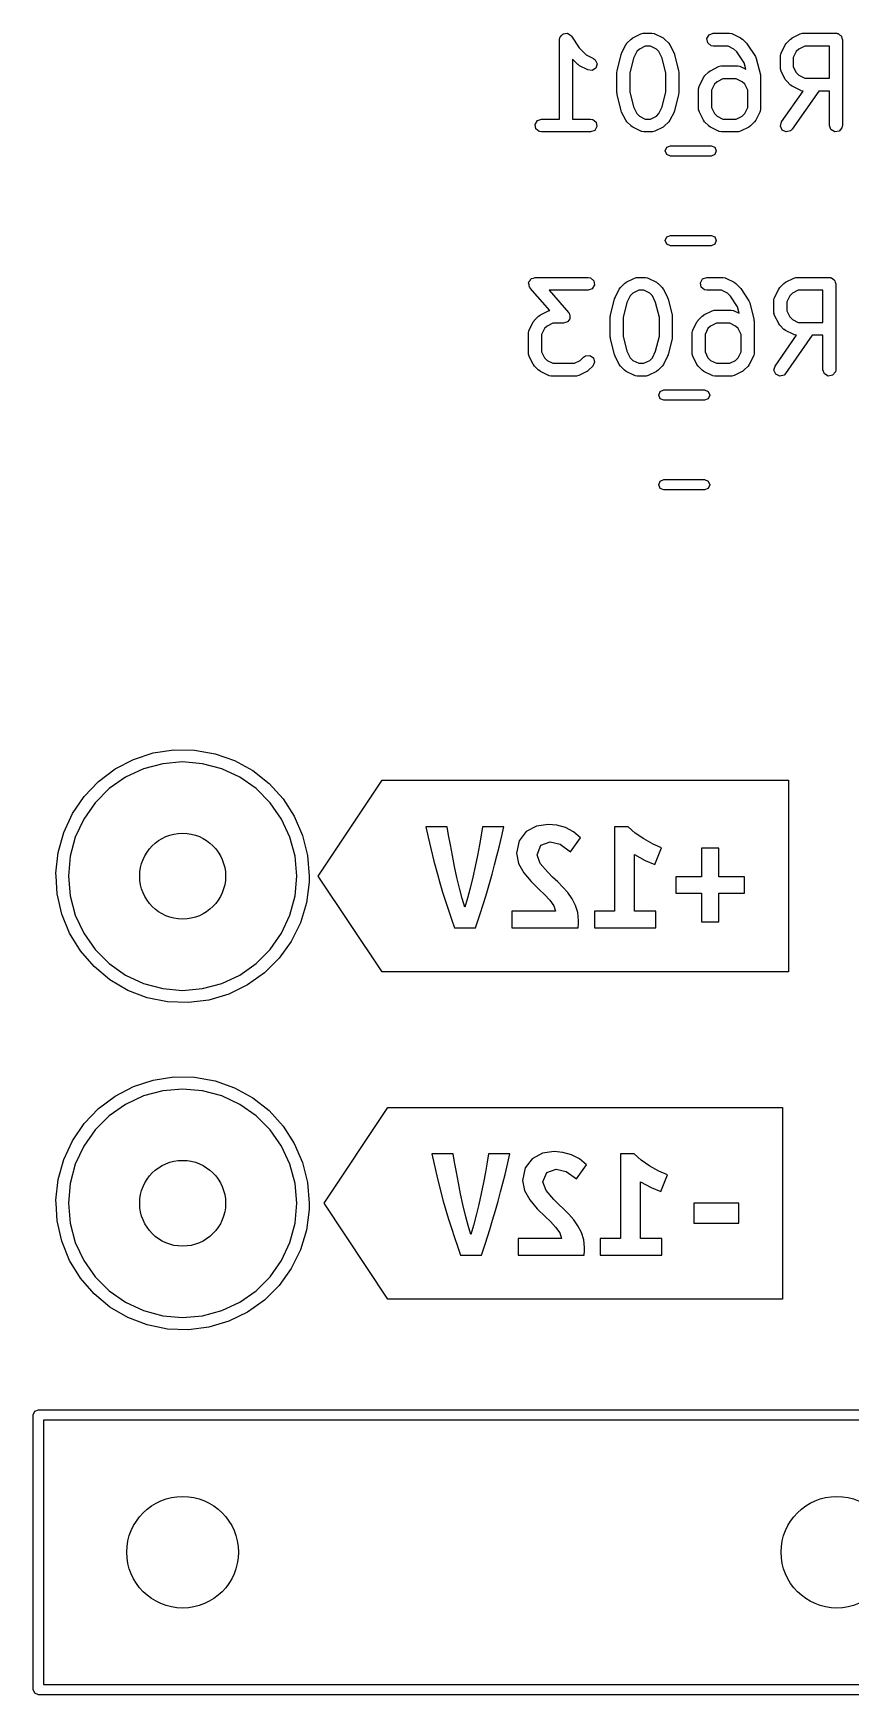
# Model space of a CAD drawing. Extents: x 109 to 192, y -153 to -42.
# Drawn here: x 110.02 to 119.54, y -153.04 to -133.69 of the extents above; entities that cross this region are included whole.
import ezdxf

# ---------------------------------------------------------------- set-up
doc = ezdxf.new("R2010")
doc.units = 0
doc.layers.add('BLACK', color=7, linetype='CONTINUOUS')

msp = doc.modelspace()

# ---------------------------------------------------------------- linework, layer by layer
at = {"layer": 'BLACK', "linetype": 'CONTINUOUS'}
for p, q in [((116.174, -133.719), (116.188, -133.703)), ((116.188, -133.703), (116.193, -133.702)), ((116.193, -133.702), (116.196, -133.699)), ((116.196, -133.699), (116.217, -133.697)), ((116.217, -133.697), (116.239, -133.694)), ((116.239, -133.694), (116.243, -133.696)), ((116.243, -133.696), (116.247, -133.696)), ((116.247, -133.696), (116.264, -133.708)), ((116.264, -133.708), (116.283, -133.719)), ((117.002, -133.748), (117.097, -133.7)), ((117.097, -133.7), (117.122, -133.693)), ((117.122, -133.693), (117.126, -133.694)), ((117.126, -133.694), (117.131, -133.693)), ((117.131, -133.693), (117.226, -133.693)), ((117.226, -133.693), (117.251, -133.697)), ((117.251, -133.697), (117.255, -133.7)), ((117.255, -133.7), (117.259, -133.7)), ((117.259, -133.7), (117.355, -133.748)), ((117.866, -133.755), (117.892, -133.71)), ((117.892, -133.71), (117.94, -133.693)), ((117.94, -133.693), (118.131, -133.693)), ((118.131, -133.693), (118.156, -133.697)), ((118.156, -133.697), (118.16, -133.7)), ((118.16, -133.7), (118.164, -133.7)), ((118.164, -133.7), (118.259, -133.748)), ((118.859, -133.748), (118.954, -133.7)), ((118.954, -133.7), (118.979, -133.693)), ((118.979, -133.693), (118.984, -133.694)), ((118.984, -133.694), (118.988, -133.693)), ((118.988, -133.693), (119.369, -133.693)), ((119.369, -133.693), (119.378, -133.694)), ((119.378, -133.694), (119.382, -133.694)), ((119.382, -133.694), (119.385, -133.695)), ((119.385, -133.695), (119.394, -133.697)), ((119.394, -133.697), (119.409, -133.71)), ((119.409, -133.71), (119.426, -133.719)), ((116.151, -133.768), (116.155, -133.742)), ((116.151, -134.693), (116.151, -133.768)), ((116.155, -133.742), (116.158, -133.739)), ((116.158, -133.739), (116.159, -133.734)), ((116.159, -133.734), (116.174, -133.719)), ((116.283, -133.719), (116.285, -133.723)), ((116.285, -133.723), (116.288, -133.726)), ((116.288, -133.726), (116.379, -133.863)), ((116.379, -133.863), (116.461, -133.944)), ((116.873, -133.925), (116.921, -133.829)), ((116.921, -133.829), (116.934, -133.811)), ((116.934, -133.811), (116.935, -133.81)), ((116.935, -133.81), (116.982, -133.762)), ((116.982, -133.762), (117.001, -133.749)), ((117.001, -133.749), (117.002, -133.748)), ((117.049, -133.907), (117.011, -133.984)), ((117.08, -133.877), (117.049, -133.907)), ((117.148, -133.843), (117.08, -133.877)), ((117.208, -133.843), (117.148, -133.843)), ((117.277, -133.877), (117.208, -133.843)), ((117.307, -133.907), (117.277, -133.877)), ((117.346, -133.984), (117.307, -133.907)), ((117.355, -133.748), (117.373, -133.761)), ((117.373, -133.761), (117.374, -133.762)), ((117.374, -133.762), (117.422, -133.81)), ((117.422, -133.81), (117.435, -133.828)), ((117.435, -133.828), (117.436, -133.829)), ((117.436, -133.829), (117.483, -133.925)), ((117.875, -133.805), (117.866, -133.755)), ((117.914, -133.838), (117.875, -133.805)), ((117.94, -133.843), (117.914, -133.838)), ((118.113, -133.843), (117.94, -133.843)), ((118.181, -133.877), (118.113, -133.843)), ((118.215, -133.911), (118.181, -133.877)), ((118.259, -133.748), (118.277, -133.761)), ((118.277, -133.761), (118.279, -133.762)), ((118.279, -133.762), (118.326, -133.81)), ((118.326, -133.81), (118.333, -133.819)), ((118.333, -133.819), (118.336, -133.821)), ((118.336, -133.821), (118.431, -133.964)), ((118.73, -133.925), (118.778, -133.829)), ((118.778, -133.829), (118.791, -133.811)), ((118.791, -133.811), (118.792, -133.81)), ((118.792, -133.81), (118.839, -133.762)), ((118.839, -133.762), (118.858, -133.749)), ((118.858, -133.749), (118.859, -133.748)), ((118.907, -133.907), (118.872, -133.976)), ((118.937, -133.877), (118.907, -133.907)), ((119.005, -133.843), (118.937, -133.877)), ((119.294, -133.843), (119.005, -133.843)), ((119.294, -134.216), (119.294, -133.843)), ((119.426, -133.719), (119.428, -133.726)), ((119.428, -133.726), (119.434, -133.73)), ((119.434, -133.73), (119.437, -133.749)), ((119.437, -133.749), (119.444, -133.768)), ((119.444, -133.768), (119.444, -134.768)), ((116.363, -134.059), (116.301, -133.996)), ((116.301, -133.996), (116.301, -134.693)), ((116.365, -134.059), (116.363, -134.059)), ((116.383, -134.073), (116.365, -134.059)), ((116.478, -134.12), (116.383, -134.073)), ((116.461, -133.944), (116.545, -133.986)), ((116.572, -134.098), (116.529, -134.126)), ((116.545, -133.986), (116.566, -134.002)), ((116.566, -134.002), (116.586, -134.049)), ((116.586, -134.049), (116.572, -134.098)), ((116.82, -134.13), (116.867, -133.94)), ((116.867, -133.94), (116.873, -133.928)), ((116.873, -133.928), (116.873, -133.925)), ((117.011, -133.984), (116.967, -134.158)), ((117.389, -134.158), (117.346, -133.984)), ((117.483, -133.925), (117.487, -133.937)), ((117.487, -133.937), (117.489, -133.94)), ((117.489, -133.94), (117.537, -134.13)), ((117.907, -134.129), (118.002, -134.081)), ((118.002, -134.081), (118.027, -134.074)), ((118.027, -134.074), (118.031, -134.075)), ((118.031, -134.075), (118.035, -134.074)), ((118.035, -134.074), (118.226, -134.074)), ((118.299, -134.036), (118.215, -133.911)), ((118.226, -134.074), (118.251, -134.078)), ((118.251, -134.078), (118.255, -134.081)), ((118.255, -134.081), (118.259, -134.081)), ((118.259, -134.081), (118.318, -134.111)), ((118.318, -134.111), (118.299, -134.036)), ((118.431, -133.964), (118.441, -133.987)), ((118.441, -133.987), (118.441, -133.987)), ((118.441, -133.987), (118.489, -134.178)), ((118.722, -133.958), (118.727, -133.932)), ((118.722, -134.101), (118.722, -133.958)), ((118.724, -134.105), (118.722, -134.101)), ((118.727, -133.932), (118.73, -133.929)), ((118.73, -133.929), (118.73, -133.925)), ((118.872, -133.976), (118.872, -134.083)), ((118.872, -134.083), (118.907, -134.152)), ((116.529, -134.126), (116.478, -134.12)), ((116.817, -134.149), (116.82, -134.134)), ((116.817, -134.387), (116.817, -134.149)), ((116.82, -134.134), (116.82, -134.13)), ((116.967, -134.158), (116.967, -134.377)), ((117.389, -134.377), (117.389, -134.158)), ((117.537, -134.13), (117.538, -134.145)), ((117.538, -134.145), (117.539, -134.149)), ((117.539, -134.149), (117.539, -134.387)), ((117.778, -134.305), (117.825, -134.21)), ((117.825, -134.21), (117.839, -134.192)), ((117.839, -134.191), (117.887, -134.143)), ((117.839, -134.192), (117.839, -134.191)), ((117.887, -134.143), (117.905, -134.13)), ((117.905, -134.13), (117.907, -134.129)), ((117.954, -134.288), (117.92, -134.357)), ((117.985, -134.258), (117.954, -134.288)), ((118.053, -134.224), (117.985, -134.258)), ((118.208, -134.224), (118.053, -134.224)), ((118.277, -134.258), (118.208, -134.224)), ((118.307, -134.288), (118.277, -134.258)), ((118.341, -134.357), (118.307, -134.288)), ((118.489, -134.178), (118.49, -134.193)), ((118.49, -134.193), (118.491, -134.196)), ((118.491, -134.196), (118.491, -134.577)), ((118.723, -134.109), (118.724, -134.105)), ((118.73, -134.134), (118.723, -134.109)), ((118.778, -134.23), (118.73, -134.134)), ((118.779, -134.231), (118.778, -134.23)), ((118.792, -134.249), (118.779, -134.231)), ((118.839, -134.297), (118.792, -134.249)), ((118.907, -134.152), (118.937, -134.182)), ((118.937, -134.182), (119.005, -134.216)), ((119.005, -134.216), (119.294, -134.216)), ((116.819, -134.39), (116.817, -134.387)), ((116.82, -134.405), (116.819, -134.39)), ((116.867, -134.595), (116.82, -134.405)), ((116.967, -134.377), (117.011, -134.551)), ((117.346, -134.551), (117.389, -134.377)), ((117.537, -134.405), (117.489, -134.595)), ((117.539, -134.387), (117.536, -134.401)), ((117.536, -134.401), (117.537, -134.405)), ((117.77, -134.339), (117.774, -134.313)), ((117.77, -134.577), (117.77, -134.339)), ((117.774, -134.313), (117.777, -134.31)), ((117.777, -134.31), (117.778, -134.305)), ((117.92, -134.357), (117.92, -134.559)), ((118.341, -134.559), (118.341, -134.357)), ((118.736, -134.725), (118.987, -134.366)), ((118.841, -134.297), (118.839, -134.297)), ((118.859, -134.311), (118.841, -134.297)), ((118.954, -134.358), (118.859, -134.311)), ((119.17, -134.366), (118.859, -134.811)), ((118.959, -134.359), (118.954, -134.358)), ((118.962, -134.362), (118.959, -134.359)), ((118.987, -134.366), (118.962, -134.362)), ((119.294, -134.366), (119.17, -134.366)), ((119.294, -134.768), (119.294, -134.366)), ((116.869, -134.598), (116.867, -134.595)), ((116.873, -134.611), (116.869, -134.598)), ((116.921, -134.706), (116.873, -134.611)), ((117.011, -134.551), (117.049, -134.628)), ((117.049, -134.628), (117.08, -134.658)), ((117.08, -134.658), (117.148, -134.693)), ((117.208, -134.693), (117.277, -134.658)), ((117.277, -134.658), (117.307, -134.628)), ((117.307, -134.628), (117.346, -134.551)), ((117.483, -134.611), (117.436, -134.706)), ((117.484, -134.607), (117.483, -134.611)), ((117.489, -134.595), (117.484, -134.607)), ((117.771, -134.581), (117.77, -134.577)), ((117.77, -134.586), (117.771, -134.581)), ((117.778, -134.611), (117.77, -134.586)), ((117.825, -134.706), (117.778, -134.611)), ((117.92, -134.559), (117.954, -134.628)), ((117.954, -134.628), (117.985, -134.658)), ((117.985, -134.658), (118.053, -134.693)), ((118.208, -134.693), (118.277, -134.658)), ((118.277, -134.658), (118.307, -134.628)), ((118.307, -134.628), (118.341, -134.559)), ((118.483, -134.611), (118.436, -134.706)), ((118.484, -134.606), (118.483, -134.611)), ((118.487, -134.603), (118.484, -134.606)), ((118.491, -134.577), (118.487, -134.603)), ((115.866, -134.755), (115.892, -134.71)), ((115.875, -134.805), (115.866, -134.755)), ((115.914, -134.838), (115.875, -134.805)), ((115.892, -134.71), (115.94, -134.693)), ((115.94, -134.843), (115.914, -134.838)), ((115.94, -134.693), (116.151, -134.693)), ((116.512, -134.843), (115.94, -134.843)), ((116.301, -134.693), (116.512, -134.693)), ((116.512, -134.693), (116.537, -134.697)), ((116.56, -134.825), (116.512, -134.843)), ((116.537, -134.697), (116.576, -134.73)), ((116.585, -134.781), (116.56, -134.825)), ((116.576, -134.73), (116.585, -134.781)), ((116.922, -134.707), (116.921, -134.706)), ((116.935, -134.725), (116.922, -134.707)), ((116.982, -134.773), (116.935, -134.725)), ((116.984, -134.774), (116.982, -134.773)), ((117.002, -134.787), (116.984, -134.774)), ((117.097, -134.835), (117.002, -134.787)), ((117.101, -134.835), (117.097, -134.835)), ((117.105, -134.838), (117.101, -134.835)), ((117.131, -134.843), (117.105, -134.838)), ((117.226, -134.843), (117.131, -134.843)), ((117.148, -134.693), (117.208, -134.693)), ((117.23, -134.841), (117.226, -134.843)), ((117.234, -134.842), (117.23, -134.841)), ((117.259, -134.835), (117.234, -134.842)), ((117.355, -134.787), (117.259, -134.835)), ((117.356, -134.786), (117.355, -134.787)), ((117.374, -134.773), (117.356, -134.786)), ((117.422, -134.725), (117.374, -134.773)), ((117.436, -134.706), (117.422, -134.724)), ((117.422, -134.724), (117.422, -134.725)), ((117.827, -134.707), (117.825, -134.706)), ((117.839, -134.725), (117.827, -134.707)), ((117.887, -134.773), (117.839, -134.725)), ((117.889, -134.774), (117.887, -134.773)), ((117.907, -134.787), (117.889, -134.774)), ((118.002, -134.835), (117.907, -134.787)), ((118.006, -134.835), (118.002, -134.835)), ((118.01, -134.838), (118.006, -134.835)), ((118.035, -134.843), (118.01, -134.838)), ((118.226, -134.843), (118.035, -134.843)), ((118.053, -134.693), (118.208, -134.693)), ((118.23, -134.841), (118.226, -134.843)), ((118.234, -134.842), (118.23, -134.841)), ((118.259, -134.835), (118.234, -134.842)), ((118.355, -134.787), (118.259, -134.835)), ((118.356, -134.786), (118.355, -134.787)), ((118.374, -134.773), (118.356, -134.786)), ((118.422, -134.725), (118.374, -134.773)), ((118.436, -134.706), (118.422, -134.724)), ((118.422, -134.724), (118.422, -134.725)), ((118.723, -134.774), (118.736, -134.725)), ((118.744, -134.821), (118.723, -134.774)), ((118.791, -134.842), (118.744, -134.821)), ((118.84, -134.829), (118.791, -134.842)), ((118.859, -134.811), (118.84, -134.829)), ((119.311, -134.816), (119.294, -134.768)), ((119.356, -134.841), (119.311, -134.816)), ((119.406, -134.833), (119.356, -134.841)), ((119.439, -134.793), (119.406, -134.833)), ((119.444, -134.768), (119.439, -134.793)), ((117.381, -135.063), (117.399, -135.02)), ((117.399, -135.105), (117.381, -135.063)), ((117.399, -135.02), (117.441, -135.003)), ((117.441, -135.003), (117.915, -135.003)), ((117.915, -135.003), (117.958, -135.02)), ((117.958, -135.02), (117.975, -135.063)), ((117.975, -135.063), (117.958, -135.105)), ((117.441, -135.123), (117.399, -135.105)), ((117.915, -135.123), (117.441, -135.123)), ((117.958, -135.105), (117.915, -135.123)), ((117.381, -136.108), (117.399, -136.065)), ((117.399, -136.15), (117.381, -136.108)), ((117.399, -136.065), (117.441, -136.048)), ((117.441, -136.168), (117.399, -136.15)), ((117.441, -136.048), (117.915, -136.048)), ((117.915, -136.168), (117.441, -136.168)), ((117.915, -136.048), (117.958, -136.065)), ((117.958, -136.15), (117.915, -136.168)), ((117.958, -136.065), (117.975, -136.108)), ((117.975, -136.108), (117.958, -136.15)), ((115.79, -136.599), (115.793, -136.594)), ((115.794, -136.619), (115.79, -136.599)), ((115.793, -136.588), (115.806, -136.572)), ((115.793, -136.594), (115.793, -136.588)), ((115.806, -136.572), (115.816, -136.555)), ((115.816, -136.555), (115.821, -136.553)), ((115.821, -136.553), (115.825, -136.548)), ((115.825, -136.548), (115.845, -136.544)), ((115.845, -136.544), (115.864, -136.537)), ((115.864, -136.537), (116.483, -136.537)), ((116.483, -136.537), (116.509, -136.542)), ((116.509, -136.542), (116.548, -136.575)), ((116.548, -136.575), (116.557, -136.625)), ((116.858, -136.655), (116.906, -136.607)), ((116.906, -136.607), (116.924, -136.594)), ((116.924, -136.594), (116.926, -136.593)), ((116.926, -136.593), (117.021, -136.545)), ((117.021, -136.545), (117.046, -136.538)), ((117.046, -136.538), (117.05, -136.539)), ((117.05, -136.539), (117.054, -136.537)), ((117.054, -136.537), (117.15, -136.537)), ((117.15, -136.537), (117.175, -136.542)), ((117.175, -136.542), (117.179, -136.545)), ((117.179, -136.545), (117.183, -136.545)), ((117.183, -136.545), (117.278, -136.593)), ((117.278, -136.593), (117.296, -136.606)), ((117.296, -136.606), (117.298, -136.607)), ((117.298, -136.607), (117.346, -136.655)), ((117.79, -136.599), (117.816, -136.555)), ((117.799, -136.65), (117.79, -136.599)), ((117.816, -136.555), (117.864, -136.537)), ((117.864, -136.537), (118.054, -136.537)), ((118.054, -136.537), (118.08, -136.542)), ((118.08, -136.542), (118.083, -136.545)), ((118.083, -136.545), (118.088, -136.545)), ((118.088, -136.545), (118.183, -136.593)), ((118.183, -136.593), (118.201, -136.606)), ((118.201, -136.606), (118.203, -136.607)), ((118.203, -136.607), (118.25, -136.655)), ((118.716, -136.655), (118.763, -136.607)), ((118.763, -136.607), (118.782, -136.594)), ((118.782, -136.594), (118.783, -136.593)), ((118.783, -136.593), (118.878, -136.545)), ((118.878, -136.545), (118.903, -136.538)), ((118.903, -136.538), (118.907, -136.539)), ((118.907, -136.539), (118.912, -136.537)), ((118.912, -136.537), (119.292, -136.537)), ((119.292, -136.537), (119.302, -136.539)), ((119.302, -136.539), (119.305, -136.539)), ((119.305, -136.539), (119.308, -136.54)), ((119.308, -136.54), (119.318, -136.542)), ((119.318, -136.542), (119.333, -136.554)), ((119.333, -136.554), (119.35, -136.564)), ((119.35, -136.564), (119.352, -136.571)), ((119.352, -136.571), (119.357, -136.575)), ((119.357, -136.575), (119.361, -136.594)), ((119.361, -136.594), (119.367, -136.612)), ((119.367, -136.612), (119.367, -137.612)), ((115.794, -136.639), (115.794, -136.619)), ((115.798, -136.647), (115.794, -136.639)), ((115.799, -136.65), (115.798, -136.647)), ((115.802, -136.652), (115.799, -136.65)), ((115.807, -136.662), (115.802, -136.652)), ((116.035, -136.922), (115.807, -136.662)), ((116.483, -136.687), (116.029, -136.687)), ((116.029, -136.687), (116.254, -136.944)), ((116.531, -136.67), (116.483, -136.687)), ((116.557, -136.625), (116.531, -136.67)), ((116.744, -136.975), (116.791, -136.785)), ((116.791, -136.785), (116.796, -136.773)), ((116.796, -136.773), (116.797, -136.769)), ((116.797, -136.769), (116.844, -136.674)), ((116.844, -136.674), (116.858, -136.656)), ((116.858, -136.656), (116.858, -136.655)), ((116.973, -136.752), (116.935, -136.829)), ((117.004, -136.722), (116.973, -136.752)), ((117.072, -136.687), (117.004, -136.722)), ((117.132, -136.687), (117.072, -136.687)), ((117.2, -136.722), (117.132, -136.687)), ((117.231, -136.752), (117.2, -136.722)), ((117.269, -136.829), (117.231, -136.752)), ((117.346, -136.655), (117.358, -136.673)), ((117.358, -136.673), (117.36, -136.674)), ((117.36, -136.674), (117.407, -136.769)), ((117.407, -136.769), (117.411, -136.782)), ((117.411, -136.782), (117.413, -136.785)), ((117.413, -136.785), (117.46, -136.975)), ((117.838, -136.683), (117.799, -136.65)), ((117.864, -136.687), (117.838, -136.683)), ((118.037, -136.687), (117.864, -136.687)), ((118.105, -136.722), (118.037, -136.687)), ((118.139, -136.755), (118.105, -136.722)), ((118.223, -136.881), (118.139, -136.755)), ((118.25, -136.655), (118.257, -136.664)), ((118.257, -136.664), (118.26, -136.666)), ((118.26, -136.666), (118.355, -136.809)), ((118.355, -136.809), (118.365, -136.832)), ((118.646, -136.803), (118.651, -136.777)), ((118.646, -136.946), (118.646, -136.803)), ((118.651, -136.777), (118.653, -136.774)), ((118.653, -136.774), (118.654, -136.769)), ((118.654, -136.769), (118.702, -136.674)), ((118.702, -136.674), (118.715, -136.656)), ((118.715, -136.656), (118.716, -136.655)), ((118.83, -136.752), (118.796, -136.821)), ((118.861, -136.722), (118.83, -136.752)), ((118.929, -136.687), (118.861, -136.722)), ((119.217, -136.687), (118.929, -136.687)), ((119.217, -137.061), (119.217, -136.687)), ((115.858, -137.036), (115.906, -136.988)), ((115.906, -136.988), (115.924, -136.975)), ((115.924, -136.975), (115.926, -136.974)), ((115.926, -136.974), (116.021, -136.926)), ((116.021, -136.926), (116.035, -136.922)), ((116.254, -136.944), (116.26, -136.954)), ((116.26, -136.954), (116.262, -136.956)), ((116.262, -136.956), (116.263, -136.959)), ((116.263, -136.959), (116.267, -136.966)), ((116.267, -136.966), (116.268, -136.986)), ((116.268, -136.986), (116.271, -137.006)), ((116.741, -136.993), (116.744, -136.979)), ((116.741, -137.231), (116.741, -136.993)), ((116.744, -136.979), (116.744, -136.975)), ((116.935, -136.829), (116.891, -137.003)), ((116.891, -137.003), (116.891, -137.222)), ((117.313, -137.003), (117.269, -136.829)), ((117.313, -137.222), (117.313, -137.003)), ((117.46, -136.975), (117.462, -136.99)), ((117.462, -136.99), (117.463, -136.993)), ((117.463, -136.993), (117.463, -137.231)), ((117.763, -137.036), (117.811, -136.988)), ((117.811, -136.988), (117.829, -136.975)), ((117.829, -136.975), (117.83, -136.974)), ((117.83, -136.974), (117.926, -136.926)), ((117.926, -136.926), (117.951, -136.919)), ((117.951, -136.919), (117.955, -136.92)), ((117.955, -136.92), (117.959, -136.918)), ((117.959, -136.918), (118.15, -136.918)), ((118.15, -136.918), (118.175, -136.923)), ((118.175, -136.923), (118.179, -136.926)), ((118.179, -136.926), (118.183, -136.926)), ((118.183, -136.926), (118.241, -136.955)), ((118.241, -136.955), (118.223, -136.881)), ((118.365, -136.832), (118.365, -136.832)), ((118.365, -136.832), (118.413, -137.023)), ((118.648, -136.95), (118.646, -136.946)), ((118.647, -136.954), (118.648, -136.95)), ((118.654, -136.979), (118.647, -136.954)), ((118.702, -137.074), (118.654, -136.979)), ((118.796, -136.821), (118.796, -136.928)), ((118.796, -136.928), (118.83, -136.997)), ((118.83, -136.997), (118.861, -137.027)), ((115.789, -137.184), (115.793, -137.158)), ((115.789, -137.422), (115.789, -137.184)), ((115.793, -137.158), (115.796, -137.155)), ((115.796, -137.155), (115.797, -137.15)), ((115.797, -137.15), (115.844, -137.055)), ((115.844, -137.055), (115.858, -137.037)), ((115.858, -137.037), (115.858, -137.036)), ((115.973, -137.133), (115.939, -137.202)), ((116.004, -137.103), (115.973, -137.133)), ((116.072, -137.068), (116.004, -137.103)), ((116.197, -137.068), (116.072, -137.068)), ((116.216, -137.061), (116.197, -137.068)), ((116.236, -137.057), (116.216, -137.061)), ((116.24, -137.053), (116.236, -137.057)), ((116.245, -137.051), (116.24, -137.053)), ((116.256, -137.033), (116.245, -137.051)), ((116.268, -137.018), (116.256, -137.033)), ((116.271, -137.006), (116.268, -137.012)), ((116.268, -137.012), (116.268, -137.018)), ((117.694, -137.184), (117.698, -137.158)), ((117.694, -137.422), (117.694, -137.184)), ((117.698, -137.158), (117.701, -137.155)), ((117.701, -137.155), (117.702, -137.15)), ((117.702, -137.15), (117.749, -137.055)), ((117.749, -137.055), (117.763, -137.037)), ((117.763, -137.037), (117.763, -137.036)), ((117.878, -137.133), (117.844, -137.202)), ((117.908, -137.103), (117.878, -137.133)), ((117.977, -137.068), (117.908, -137.103)), ((118.132, -137.068), (117.977, -137.068)), ((118.2, -137.103), (118.132, -137.068)), ((118.231, -137.133), (118.2, -137.103)), ((118.265, -137.202), (118.231, -137.133)), ((118.413, -137.023), (118.414, -137.038)), ((118.414, -137.038), (118.415, -137.041)), ((118.415, -137.041), (118.415, -137.422)), ((118.703, -137.076), (118.702, -137.074)), ((118.716, -137.094), (118.703, -137.076)), ((118.763, -137.142), (118.716, -137.094)), ((118.765, -137.142), (118.763, -137.142)), ((118.783, -137.156), (118.765, -137.142)), ((118.878, -137.203), (118.783, -137.156)), ((118.861, -137.027), (118.929, -137.061)), ((118.929, -137.061), (119.217, -137.061)), ((115.939, -137.202), (115.939, -137.404)), ((116.742, -137.235), (116.741, -137.231)), ((116.744, -137.25), (116.742, -137.235)), ((116.791, -137.44), (116.744, -137.25)), ((116.891, -137.222), (116.935, -137.396)), ((117.269, -137.396), (117.313, -137.222)), ((117.46, -137.25), (117.413, -137.44)), ((117.463, -137.231), (117.46, -137.246)), ((117.46, -137.246), (117.46, -137.25)), ((117.844, -137.202), (117.844, -137.404)), ((118.265, -137.404), (118.265, -137.202)), ((118.66, -137.569), (118.91, -137.211)), ((119.093, -137.211), (118.782, -137.655)), ((118.882, -137.204), (118.878, -137.203)), ((118.886, -137.207), (118.882, -137.204)), ((118.91, -137.211), (118.886, -137.207)), ((119.217, -137.211), (119.093, -137.211)), ((119.217, -137.612), (119.217, -137.211)), ((115.79, -137.426), (115.789, -137.422)), ((115.789, -137.43), (115.79, -137.426)), ((115.797, -137.455), (115.789, -137.43)), ((115.844, -137.551), (115.797, -137.455)), ((115.846, -137.552), (115.844, -137.551)), ((115.858, -137.57), (115.846, -137.552)), ((115.906, -137.618), (115.858, -137.57)), ((115.939, -137.404), (115.973, -137.473)), ((115.973, -137.473), (116.004, -137.503)), ((116.004, -137.503), (116.072, -137.537)), ((116.072, -137.537), (116.322, -137.537)), ((116.322, -137.537), (116.391, -137.503)), ((116.391, -137.503), (116.43, -137.464)), ((116.43, -137.464), (116.451, -137.449)), ((116.451, -137.449), (116.502, -137.445)), ((116.536, -137.57), (116.488, -137.618)), ((116.502, -137.445), (116.544, -137.474)), ((116.558, -137.524), (116.536, -137.57)), ((116.544, -137.474), (116.558, -137.524)), ((116.793, -137.443), (116.791, -137.44)), ((116.797, -137.455), (116.793, -137.443)), ((116.844, -137.551), (116.797, -137.455)), ((116.846, -137.552), (116.844, -137.551)), ((116.858, -137.57), (116.846, -137.552)), ((116.906, -137.618), (116.858, -137.57)), ((116.935, -137.396), (116.973, -137.473)), ((116.973, -137.473), (117.004, -137.503)), ((117.004, -137.503), (117.072, -137.537)), ((117.072, -137.537), (117.132, -137.537)), ((117.132, -137.537), (117.2, -137.503)), ((117.2, -137.503), (117.231, -137.473)), ((117.231, -137.473), (117.269, -137.396)), ((117.346, -137.57), (117.298, -137.618)), ((117.36, -137.551), (117.346, -137.569)), ((117.346, -137.569), (117.346, -137.57)), ((117.407, -137.455), (117.36, -137.551)), ((117.408, -137.452), (117.407, -137.455)), ((117.413, -137.44), (117.408, -137.452)), ((117.695, -137.426), (117.694, -137.422)), ((117.694, -137.43), (117.695, -137.426)), ((117.702, -137.455), (117.694, -137.43)), ((117.749, -137.551), (117.702, -137.455)), ((117.75, -137.552), (117.749, -137.551)), ((117.763, -137.57), (117.75, -137.552)), ((117.811, -137.618), (117.763, -137.57)), ((117.844, -137.404), (117.878, -137.473)), ((117.878, -137.473), (117.908, -137.503)), ((117.908, -137.503), (117.977, -137.537)), ((117.977, -137.537), (118.132, -137.537)), ((118.132, -137.537), (118.2, -137.503)), ((118.2, -137.503), (118.231, -137.473)), ((118.231, -137.473), (118.265, -137.404)), ((118.346, -137.57), (118.298, -137.618)), ((118.36, -137.551), (118.346, -137.569)), ((118.346, -137.569), (118.346, -137.57)), ((118.407, -137.455), (118.36, -137.551)), ((118.408, -137.451), (118.407, -137.455)), ((118.411, -137.448), (118.408, -137.451)), ((118.415, -137.422), (118.411, -137.448)), ((118.646, -137.619), (118.66, -137.569)), ((115.908, -137.618), (115.906, -137.618)), ((115.926, -137.632), (115.908, -137.618)), ((116.021, -137.679), (115.926, -137.632)), ((116.025, -137.68), (116.021, -137.679)), ((116.029, -137.683), (116.025, -137.68)), ((116.054, -137.687), (116.029, -137.683)), ((116.34, -137.687), (116.054, -137.687)), ((116.344, -137.686), (116.34, -137.687)), ((116.349, -137.687), (116.344, -137.686)), ((116.374, -137.679), (116.349, -137.687)), ((116.469, -137.632), (116.374, -137.679)), ((116.47, -137.631), (116.469, -137.632)), ((116.488, -137.618), (116.47, -137.631)), ((116.908, -137.618), (116.906, -137.618)), ((116.926, -137.632), (116.908, -137.618)), ((117.021, -137.679), (116.926, -137.632)), ((117.025, -137.68), (117.021, -137.679)), ((117.029, -137.683), (117.025, -137.68)), ((117.054, -137.687), (117.029, -137.683)), ((117.15, -137.687), (117.054, -137.687)), ((117.154, -137.686), (117.15, -137.687)), ((117.158, -137.687), (117.154, -137.686)), ((117.183, -137.679), (117.158, -137.687)), ((117.278, -137.632), (117.183, -137.679)), ((117.28, -137.631), (117.278, -137.632)), ((117.298, -137.618), (117.28, -137.631)), ((117.812, -137.618), (117.811, -137.618)), ((117.83, -137.632), (117.812, -137.618)), ((117.926, -137.679), (117.83, -137.632)), ((117.93, -137.68), (117.926, -137.679)), ((117.933, -137.683), (117.93, -137.68)), ((117.959, -137.687), (117.933, -137.683)), ((118.15, -137.687), (117.959, -137.687)), ((118.154, -137.686), (118.15, -137.687)), ((118.158, -137.687), (118.154, -137.686)), ((118.183, -137.679), (118.158, -137.687)), ((118.278, -137.632), (118.183, -137.679)), ((118.28, -137.631), (118.278, -137.632)), ((118.298, -137.618), (118.28, -137.631)), ((118.668, -137.665), (118.646, -137.619)), ((118.715, -137.687), (118.668, -137.665)), ((118.764, -137.674), (118.715, -137.687)), ((118.782, -137.655), (118.764, -137.674)), ((119.235, -137.661), (119.217, -137.612)), ((119.279, -137.686), (119.235, -137.661)), ((119.33, -137.677), (119.279, -137.686)), ((119.363, -137.638), (119.33, -137.677)), ((119.367, -137.612), (119.363, -137.638)), ((117.305, -137.907), (117.322, -137.865)), ((117.322, -137.95), (117.305, -137.907)), ((117.322, -137.865), (117.365, -137.847)), ((117.365, -137.968), (117.322, -137.95)), ((117.365, -137.847), (117.839, -137.847)), ((117.839, -137.968), (117.365, -137.968)), ((117.839, -137.847), (117.882, -137.865)), ((117.882, -137.95), (117.839, -137.968)), ((117.882, -137.865), (117.899, -137.907)), ((117.899, -137.907), (117.882, -137.95)), ((117.305, -138.952), (117.322, -138.91)), ((117.322, -138.91), (117.365, -138.892)), ((117.365, -138.892), (117.839, -138.892)), ((117.839, -138.892), (117.882, -138.91)), ((117.882, -138.91), (117.899, -138.952)), ((117.322, -138.995), (117.305, -138.952)), ((117.365, -139.012), (117.322, -138.995)), ((117.839, -139.012), (117.365, -139.012)), ((117.882, -138.995), (117.839, -139.012)), ((117.899, -138.952), (117.882, -138.995)), ((110.974, -142.262), (111.188, -142.15)), ((111.188, -142.15), (111.418, -142.075)), ((111.529, -142.2), (111.305, -142.26)), ((111.418, -142.075), (111.657, -142.039)), ((111.76, -142.18), (111.529, -142.2)), ((111.657, -142.039), (111.899, -142.042)), ((111.991, -142.2), (111.76, -142.18)), ((111.899, -142.042), (112.137, -142.084)), ((112.215, -142.26), (111.991, -142.2)), ((112.137, -142.084), (112.365, -142.165)), ((112.365, -142.165), (112.576, -142.281)), ((110.614, -142.582), (110.781, -142.407)), ((110.781, -142.407), (110.974, -142.262)), ((111.095, -142.358), (110.905, -142.491)), ((111.305, -142.26), (111.095, -142.358)), ((112.425, -142.358), (112.215, -142.26)), ((112.615, -142.491), (112.425, -142.358)), ((112.576, -142.281), (112.766, -142.431)), ((113.338, -143.51), (114.082, -142.394)), ((114.082, -142.394), (118.818, -142.394)), ((118.818, -142.394), (118.818, -144.626)), ((110.477, -142.781), (110.614, -142.582)), ((110.905, -142.491), (110.741, -142.655)), ((112.779, -142.655), (112.615, -142.491)), ((112.766, -142.431), (112.929, -142.61)), ((112.929, -142.61), (113.06, -142.813)), ((110.376, -143.001), (110.477, -142.781)), ((110.741, -142.655), (110.608, -142.845)), ((112.912, -142.845), (112.779, -142.655)), ((110.311, -143.234), (110.376, -143.001)), ((110.608, -142.845), (110.51, -143.055)), ((113.01, -143.055), (112.912, -142.845)), ((113.06, -142.813), (113.156, -143.035)), ((114.84, -142.934), (114.594, -142.934)), ((114.594, -142.934), (114.62, -143.055)), ((114.857, -143.033), (114.84, -142.934)), ((115.252, -142.934), (115.237, -143.033)), ((115.499, -142.934), (115.252, -142.934)), ((115.477, -143.04), (115.499, -142.934)), ((115.762, -142.991), (115.68, -143.097)), ((115.88, -142.928), (115.762, -142.991)), ((116.019, -142.907), (115.88, -142.928)), ((116.119, -142.917), (116.019, -142.907)), ((116.218, -142.945), (116.119, -142.917)), ((116.312, -142.994), (116.218, -142.945)), ((116.395, -143.063), (116.312, -142.994)), ((116.949, -142.934), (116.789, -142.934)), ((116.789, -142.934), (116.789, -143.919)), ((117.031, -143.008), (116.949, -142.934)), ((110.51, -143.055), (110.45, -143.279)), ((113.07, -143.279), (113.01, -143.055)), ((113.156, -143.035), (113.215, -143.269)), ((114.62, -143.055), (114.651, -143.189)), ((114.651, -143.189), (114.686, -143.334)), ((114.878, -143.147), (114.857, -143.033)), ((114.902, -143.271), (114.878, -143.147)), ((115.217, -143.146), (115.193, -143.269)), ((115.237, -143.033), (115.217, -143.146)), ((115.421, -143.274), (115.446, -143.174)), ((115.446, -143.174), (115.477, -143.04)), ((115.68, -143.097), (115.65, -143.244)), ((115.888, -143.261), (115.932, -143.15)), ((115.932, -143.15), (116.042, -143.111)), ((116.042, -143.111), (116.158, -143.138)), ((116.158, -143.138), (116.278, -143.227)), ((116.278, -143.227), (116.395, -143.063)), ((117.132, -143.077), (117.031, -143.008)), ((117.239, -143.136), (117.132, -143.077)), ((117.338, -143.179), (117.239, -143.136)), ((117.261, -143.374), (117.338, -143.179)), ((117.804, -143.185), (117.804, -143.517)), ((118.006, -143.185), (117.804, -143.185)), ((118.006, -143.517), (118.006, -143.185)), ((110.285, -143.474), (110.311, -143.234)), ((110.45, -143.279), (110.43, -143.51)), ((113.09, -143.51), (113.07, -143.279)), ((113.215, -143.269), (113.235, -143.51)), ((114.686, -143.334), (114.727, -143.485)), ((114.928, -143.398), (114.902, -143.271)), ((115.193, -143.269), (115.167, -143.396)), ((115.364, -143.485), (115.393, -143.377)), ((115.393, -143.377), (115.421, -143.274)), ((115.65, -143.244), (115.673, -143.361)), ((115.673, -143.361), (115.734, -143.471)), ((115.923, -143.362), (115.888, -143.261)), ((116.013, -143.465), (115.923, -143.362)), ((117.023, -143.919), (117.023, -143.259)), ((117.023, -143.259), (117.145, -143.327)), ((117.145, -143.327), (117.261, -143.374)), ((110.288, -143.51), (110.285, -143.474)), ((110.299, -143.715), (110.288, -143.51)), ((110.43, -143.51), (110.45, -143.741)), ((113.07, -143.741), (113.09, -143.51)), ((113.233, -143.582), (113.202, -143.822)), ((113.235, -143.51), (113.233, -143.582)), ((114.082, -144.626), (113.338, -143.51)), ((114.727, -143.485), (114.756, -143.589)), ((114.955, -143.525), (114.928, -143.398)), ((114.985, -143.651), (114.955, -143.525)), ((115.138, -143.523), (115.108, -143.649)), ((115.167, -143.396), (115.138, -143.523)), ((115.333, -143.595), (115.364, -143.485)), ((115.734, -143.471), (115.819, -143.574)), ((115.819, -143.574), (115.916, -143.669)), ((116.069, -143.52), (116.013, -143.465)), ((116.129, -143.577), (116.069, -143.52)), ((116.189, -143.637), (116.129, -143.577)), ((117.804, -143.517), (117.505, -143.517)), ((117.505, -143.517), (117.505, -143.709)), ((118.305, -143.517), (118.006, -143.517)), ((118.305, -143.709), (118.305, -143.517)), ((110.352, -143.951), (110.299, -143.715)), ((110.45, -143.741), (110.51, -143.965)), ((113.01, -143.965), (113.07, -143.741)), ((114.756, -143.589), (114.788, -143.695)), ((114.788, -143.695), (114.821, -143.801)), ((115.015, -143.769), (114.985, -143.651)), ((115.046, -143.873), (115.015, -143.769)), ((115.077, -143.767), (115.046, -143.873)), ((115.108, -143.649), (115.077, -143.767)), ((115.267, -143.816), (115.301, -143.705)), ((115.301, -143.705), (115.333, -143.595)), ((115.916, -143.669), (115.974, -143.723)), ((115.974, -143.723), (116.035, -143.788)), ((116.245, -143.702), (116.189, -143.637)), ((116.295, -143.773), (116.245, -143.702)), ((116.335, -143.85), (116.295, -143.773)), ((117.505, -143.709), (117.804, -143.709)), ((117.804, -143.709), (117.804, -144.041)), ((118.006, -144.041), (118.006, -143.709)), ((118.006, -143.709), (118.305, -143.709)), ((110.443, -144.175), (110.352, -143.951)), ((110.51, -143.965), (110.608, -144.175)), ((112.912, -144.175), (113.01, -143.965)), ((113.202, -143.822), (113.131, -144.053)), ((114.821, -143.801), (114.856, -143.908)), ((114.856, -143.908), (114.891, -144.011)), ((115.217, -143.973), (115.267, -143.816)), ((116.103, -143.919), (115.596, -143.919)), ((115.596, -143.919), (115.596, -144.113)), ((116.035, -143.788), (116.083, -143.856)), ((116.083, -143.856), (116.103, -143.919)), ((116.361, -143.934), (116.335, -143.85)), ((116.37, -144.025), (116.361, -143.934)), ((116.789, -143.919), (116.555, -143.919)), ((116.555, -143.919), (116.555, -144.113)), ((117.271, -143.919), (117.023, -143.919)), ((117.271, -144.113), (117.271, -143.919)), ((113.131, -144.053), (113.024, -144.27)), ((114.891, -144.011), (114.928, -144.113)), ((114.928, -144.113), (115.17, -144.113)), ((115.17, -144.113), (115.217, -143.973)), ((115.596, -144.113), (116.366, -144.113)), ((116.366, -144.113), (116.371, -144.065)), ((116.371, -144.065), (116.37, -144.025)), ((116.555, -144.113), (117.271, -144.113)), ((117.804, -144.041), (118.006, -144.041)), ((110.57, -144.381), (110.443, -144.175)), ((110.608, -144.175), (110.741, -144.365)), ((112.779, -144.365), (112.912, -144.175)), ((113.024, -144.27), (112.883, -144.466)), ((110.728, -144.564), (110.57, -144.381)), ((110.741, -144.365), (110.905, -144.529)), ((110.905, -144.529), (111.095, -144.662)), ((112.425, -144.662), (112.615, -144.529)), ((112.615, -144.529), (112.779, -144.365)), ((112.883, -144.466), (112.712, -144.637)), ((110.914, -144.718), (110.728, -144.564)), ((111.123, -144.84), (110.914, -144.718)), ((111.095, -144.662), (111.305, -144.76)), ((112.215, -144.76), (112.425, -144.662)), ((112.712, -144.637), (112.515, -144.777)), ((118.818, -144.626), (114.082, -144.626)), ((111.348, -144.926), (111.123, -144.84)), ((111.305, -144.76), (111.529, -144.82)), ((111.585, -144.975), (111.348, -144.926)), ((111.529, -144.82), (111.76, -144.84)), ((111.76, -144.84), (111.991, -144.82)), ((111.991, -144.82), (112.215, -144.76)), ((112.298, -144.883), (112.067, -144.953)), ((112.515, -144.777), (112.298, -144.883)), ((111.827, -144.983), (111.585, -144.975)), ((112.067, -144.953), (111.827, -144.983)), ((111.188, -145.96), (111.418, -145.885)), ((111.418, -145.885), (111.657, -145.849)), ((111.657, -145.849), (111.899, -145.852)), ((111.899, -145.852), (112.137, -145.894)), ((112.137, -145.894), (112.365, -145.975)), ((110.781, -146.217), (110.974, -146.072)), ((110.974, -146.072), (111.188, -145.96)), ((111.305, -146.07), (111.095, -146.168)), ((111.529, -146.01), (111.305, -146.07)), ((111.76, -145.99), (111.529, -146.01)), ((111.991, -146.01), (111.76, -145.99)), ((112.215, -146.07), (111.991, -146.01)), ((112.425, -146.168), (112.215, -146.07)), ((112.365, -145.975), (112.576, -146.091)), ((112.576, -146.091), (112.766, -146.241)), ((110.614, -146.392), (110.781, -146.217)), ((111.095, -146.168), (110.905, -146.301)), ((112.615, -146.301), (112.425, -146.168)), ((112.766, -146.241), (112.929, -146.42)), ((113.408, -147.32), (114.151, -146.204)), ((114.151, -146.204), (118.748, -146.204)), ((118.748, -146.204), (118.748, -148.436)), ((110.477, -146.591), (110.614, -146.392)), ((110.741, -146.465), (110.608, -146.655)), ((110.905, -146.301), (110.741, -146.465)), ((112.779, -146.465), (112.615, -146.301)), ((112.912, -146.655), (112.779, -146.465)), ((112.929, -146.42), (113.06, -146.623)), ((110.376, -146.811), (110.477, -146.591)), ((110.608, -146.655), (110.51, -146.865)), ((113.01, -146.865), (112.912, -146.655)), ((113.06, -146.623), (113.156, -146.845)), ((110.311, -147.044), (110.376, -146.811)), ((110.51, -146.865), (110.45, -147.089)), ((113.07, -147.089), (113.01, -146.865)), ((113.156, -146.845), (113.215, -147.079)), ((114.91, -146.744), (114.664, -146.744)), ((114.664, -146.744), (114.689, -146.865)), ((114.689, -146.865), (114.72, -146.999)), ((114.927, -146.843), (114.91, -146.744)), ((114.948, -146.957), (114.927, -146.843)), ((115.307, -146.843), (115.287, -146.956)), ((115.321, -146.744), (115.307, -146.843)), ((115.569, -146.744), (115.321, -146.744)), ((115.515, -146.984), (115.547, -146.85)), ((115.547, -146.85), (115.569, -146.744)), ((115.832, -146.801), (115.75, -146.907)), ((115.95, -146.738), (115.832, -146.801)), ((116.089, -146.717), (115.95, -146.738)), ((116.188, -146.727), (116.089, -146.717)), ((116.288, -146.755), (116.188, -146.727)), ((116.382, -146.804), (116.288, -146.755)), ((116.348, -147.037), (116.464, -146.873)), ((116.464, -146.873), (116.382, -146.804)), ((117.018, -146.744), (116.858, -146.744)), ((116.858, -146.744), (116.858, -147.729)), ((117.1, -146.818), (117.018, -146.744)), ((117.201, -146.887), (117.1, -146.818)), ((110.285, -147.284), (110.311, -147.044)), ((114.72, -146.999), (114.756, -147.144)), ((114.972, -147.081), (114.948, -146.957)), ((115.287, -146.956), (115.263, -147.079)), ((115.49, -147.084), (115.515, -146.984)), ((115.75, -146.907), (115.719, -147.054)), ((115.719, -147.054), (115.742, -147.171)), ((115.957, -147.071), (116.001, -146.96)), ((116.001, -146.96), (116.112, -146.921)), ((116.112, -146.921), (116.228, -146.948)), ((116.228, -146.948), (116.348, -147.037)), ((117.308, -146.946), (117.201, -146.887)), ((117.407, -146.989), (117.308, -146.946)), ((117.331, -147.184), (117.407, -146.989)), ((110.45, -147.089), (110.43, -147.32)), ((113.09, -147.32), (113.07, -147.089)), ((113.215, -147.079), (113.235, -147.32)), ((114.756, -147.144), (114.796, -147.295)), ((114.997, -147.208), (114.972, -147.081)), ((115.025, -147.335), (114.997, -147.208)), ((115.236, -147.206), (115.208, -147.333)), ((115.263, -147.079), (115.236, -147.206)), ((115.434, -147.295), (115.463, -147.187)), ((115.463, -147.187), (115.49, -147.084)), ((115.742, -147.171), (115.803, -147.281)), ((115.993, -147.172), (115.957, -147.071)), ((116.082, -147.275), (115.993, -147.172)), ((117.093, -147.729), (117.093, -147.069)), ((117.093, -147.069), (117.215, -147.137)), ((117.215, -147.137), (117.331, -147.184)), ((110.288, -147.32), (110.285, -147.284)), ((110.299, -147.525), (110.288, -147.32)), ((110.43, -147.32), (110.45, -147.551)), ((113.07, -147.551), (113.09, -147.32)), ((113.233, -147.392), (113.202, -147.632)), ((113.235, -147.32), (113.233, -147.392)), ((114.151, -148.436), (113.408, -147.32)), ((114.796, -147.295), (114.826, -147.399)), ((114.826, -147.399), (114.857, -147.505)), ((115.054, -147.461), (115.025, -147.335)), ((115.208, -147.333), (115.177, -147.459)), ((115.37, -147.515), (115.402, -147.405)), ((115.402, -147.405), (115.434, -147.295)), ((115.803, -147.281), (115.889, -147.384)), ((115.889, -147.384), (115.986, -147.479)), ((116.138, -147.33), (116.082, -147.275)), ((116.198, -147.387), (116.138, -147.33)), ((116.258, -147.447), (116.198, -147.387)), ((116.315, -147.512), (116.258, -147.447)), ((117.714, -147.319), (117.714, -147.55)), ((118.236, -147.319), (117.714, -147.319)), ((118.236, -147.55), (118.236, -147.319)), ((110.352, -147.761), (110.299, -147.525)), ((110.45, -147.551), (110.51, -147.775)), ((113.01, -147.775), (113.07, -147.551)), ((113.202, -147.632), (113.131, -147.863)), ((114.857, -147.505), (114.891, -147.611)), ((114.891, -147.611), (114.925, -147.718)), ((115.085, -147.579), (115.054, -147.461)), ((115.115, -147.683), (115.085, -147.579)), ((115.146, -147.577), (115.115, -147.683)), ((115.177, -147.459), (115.146, -147.577)), ((115.286, -147.783), (115.336, -147.626)), ((115.336, -147.626), (115.37, -147.515)), ((115.986, -147.479), (116.043, -147.533)), ((116.043, -147.533), (116.104, -147.598)), ((116.104, -147.598), (116.153, -147.666)), ((116.364, -147.583), (116.315, -147.512)), ((116.404, -147.66), (116.364, -147.583)), ((117.714, -147.55), (118.236, -147.55)), ((110.443, -147.985), (110.352, -147.761)), ((110.51, -147.775), (110.608, -147.985)), ((112.912, -147.985), (113.01, -147.775)), ((114.925, -147.718), (114.961, -147.821)), ((114.961, -147.821), (114.997, -147.923)), ((115.239, -147.923), (115.286, -147.783)), ((116.173, -147.729), (115.666, -147.729)), ((115.666, -147.729), (115.666, -147.923)), ((116.153, -147.666), (116.173, -147.729)), ((116.431, -147.744), (116.404, -147.66)), ((116.439, -147.835), (116.431, -147.744)), ((116.44, -147.875), (116.439, -147.835)), ((116.858, -147.729), (116.624, -147.729)), ((116.624, -147.729), (116.624, -147.923)), ((117.34, -147.729), (117.093, -147.729)), ((117.34, -147.923), (117.34, -147.729)), ((110.57, -148.191), (110.443, -147.985)), ((110.608, -147.985), (110.741, -148.175)), ((112.779, -148.175), (112.912, -147.985)), ((113.131, -147.863), (113.024, -148.08)), ((114.997, -147.923), (115.239, -147.923)), ((115.666, -147.923), (116.436, -147.923)), ((116.436, -147.923), (116.44, -147.875)), ((116.624, -147.923), (117.34, -147.923)), ((110.728, -148.374), (110.57, -148.191)), ((110.741, -148.175), (110.905, -148.339)), ((112.615, -148.339), (112.779, -148.175)), ((113.024, -148.08), (112.883, -148.276)), ((110.914, -148.528), (110.728, -148.374)), ((110.905, -148.339), (111.095, -148.472)), ((112.425, -148.472), (112.615, -148.339)), ((112.883, -148.276), (112.712, -148.447)), ((111.123, -148.65), (110.914, -148.528)), ((111.095, -148.472), (111.305, -148.57)), ((111.305, -148.57), (111.529, -148.63)), ((111.991, -148.63), (112.215, -148.57)), ((112.215, -148.57), (112.425, -148.472)), ((112.515, -148.587), (112.298, -148.693)), ((112.712, -148.447), (112.515, -148.587)), ((118.748, -148.436), (114.151, -148.436)), ((111.348, -148.736), (111.123, -148.65)), ((111.585, -148.785), (111.348, -148.736)), ((111.529, -148.63), (111.76, -148.65)), ((111.827, -148.793), (111.585, -148.785)), ((111.76, -148.65), (111.991, -148.63)), ((112.067, -148.763), (111.827, -148.793)), ((112.298, -148.693), (112.067, -148.763)), ((110.02, -149.784), (110.038, -149.742)), ((110.038, -149.742), (110.08, -149.724)), ((110.08, -149.724), (120.98, -149.724)), ((110.02, -152.984), (110.02, -149.784)), ((110.14, -149.844), (110.14, -152.924)), ((120.92, -149.844), (110.14, -149.844)), ((110.038, -153.026), (110.02, -152.984)), ((110.08, -153.044), (110.038, -153.026)), ((120.98, -153.044), (110.08, -153.044)), ((110.14, -152.924), (120.92, -152.924))]:
    msp.add_line(p, q, dxfattribs=at)
at = {"layer": 'BLACK'}
for centre, radius in [((111.76, -143.51), 0.5), ((111.76, -147.32), 0.5), ((111.76, -151.384), 0.65), ((119.38, -151.384), 0.65)]:
    msp.add_circle(centre, radius, dxfattribs=at)

doc.saveas('drawing.dxf')
